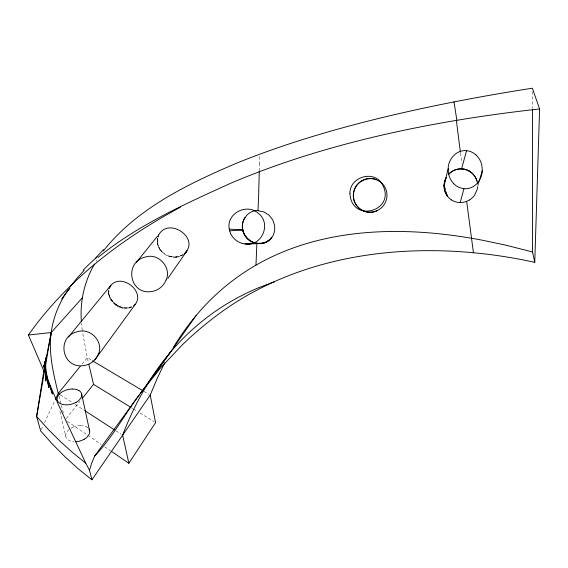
<?xml version="1.0" encoding="UTF-8"?>
<svg xmlns="http://www.w3.org/2000/svg" width="568" height="568" viewBox="0 0 568 568"><rect width="100%" height="100%" fill="white"/><g stroke="black" fill="none" stroke-linecap="round" stroke-linejoin="round"><path stroke-width="0.43" stroke-dasharray="2.84 2.13" d="M157.464 243.232L159.402 248.479L157.521 243.516L157.485 238.347L157.237 240.157L157.357 239.242M157.258 240.995L157.279 239.959L158.018 245.376M259.718 156.498L259.555 163.414M157.229 240.257L157.208 240.924A15.968 14.775 18.8 0 0 157.336 242.877L157.336 243.012A16.081 14.839 20.6 0 0 157.57 244.226L157.691 244.787A16.231 14.967 21.1 0 0 158.28 246.555M109.006 289.794C107.892 297.014 113.174 303.788 119.55 306.571M157.4 238.915L157.308 239.497M41.244 429.699L42.962 426.035M44.474 422.805L55.06 400.191M96.262 261.28L97.135 259.846M66.271 418.488L79.903 401.42M82.048 364.145L87.287 357.705L82.332 331.009M183.542 254.35C175.938 259.647 164.848 256.53 159.814 249.132L162.221 252L158.862 247.385M183.159 254.585L178.906 256.53L182.371 255.067M132.003 306.422C126.707 309.226 119.784 307.593 115.481 304.107M72.91 427.2L71.27 428.031A11.573 7.27 -15.3 0 0 70.858 428.272M131.023 307.146L129.078 307.856M130.448 307.494L129.611 307.735A17.551 13.767 47.5 0 0 131.35 307.103M176.009 257.233L176.811 257.134A15.975 14.867 26.8 0 0 178.508 256.779L178.742 256.736A15.726 14.619 26.5 0 0 181.263 255.792L181.377 255.742A15.691 14.576 26 0 0 182.442 255.153M127.047 308.104L126.678 308.112M121.729 307.394L120.977 307.146M120.565 307.615L121.247 307.828A15.577 13.667 37.6 0 0 123.433 308.381M166.19 255.195L165.465 254.791A16.571 15.045 24.4 0 1 162.711 252.767L162.249 252.355A16.557 15.073 24.2 0 1 160.148 249.884L160.062 249.828M91.001 359.913L87.287 357.705L88.473 362.782M143.988 391.395L148.83 394.27M131.457 407.725L132.77 408.534M133.43 408.939L136.725 410.969M140.04 413.021L154.212 421.754M60.435 394.881L72.285 402.556M75.246 404.473L84.128 410.231M115.971 430.856L121.154 434.215M67.372 421.35L87.138 434.825M87.87 435.322L101.047 444.304M104.711 446.803L110.568 450.793M115.347 304.853L115.183 304.725A15.698 12.936 35.2 0 1 113.934 303.667L112.663 302.375A15.712 13.135 35.1 0 1 111.442 300.948M113.777 302.609L115.716 304.285M110.952 299.087L111.427 299.819A14.214 9.819 38.2 0 0 111.64 300.131L114.203 303.021M112.84 301.622L113.131 301.942A13.817 9.429 38.5 0 0 115.496 304.086M111.427 300.827L110.803 299.89A15.719 13.234 33.7 0 1 109.759 297.746M111.221 299.506L111.647 300.131M58.895 395.995L61.138 404.515M61.358 405.367L63.382 413.035M59.945 411.495L65.774 436.245A12.269 7.718 -15.3 0 0 73.996 441.719M108.978 294.21L108.864 293.613M108.815 294.969L108.715 294.43M460.513 152.998L461.798 163.08M82.225 330.264L81.508 323.405M532.386 91.562L532.472 108.403M176.016 257.29A16.266 15.123 26.7 0 1 173.425 257.332L173.19 257.254A16.302 15.002 24.9 0 1 171.948 257.119L171.863 257.098A16.429 15.095 24.7 0 1 166.161 255.245M160.084 249.778A16.436 15.052 23.1 0 1 158.344 246.633M157.215 240.25A15.599 14.449 17.7 0 1 157.435 238.567M131.371 307.21A14.768 13.121 38.2 0 1 129.369 307.941L128.815 308.119A15.102 13.476 40.4 0 1 126.714 308.438L126.33 308.459A15.379 13.682 39.9 0 1 123.618 308.403M120.466 307.686A15.684 13.454 35.8 0 1 117.661 306.464M117.697 306.4A15.67 13.199 35.2 0 1 116.937 305.967M116.887 305.974A15.712 13.135 35.1 0 1 115.332 304.924M109.809 297.696A15.655 13.341 32.1 0 1 108.921 294.962M108.822 294.345A15.258 13.213 28.1 0 1 108.857 289.794M72.931 427.179A12.269 7.718 -15.3 0 1 80.301 425.517M65.774 436.245A10.898 6.851 -15.3 0 1 65.739 435.748L65.739 435.493A12.986 8.165 -15.2 0 1 66.697 432.298L67.784 430.792A11.573 7.27 -15.3 0 1 68.863 429.713M80.265 425.553A12.155 7.64 -15.3 0 1 86.769 426.987M86.734 427.008A12.631 7.938 -15.3 0 1 87.742 427.732A12.418 7.81 -15.3 0 1 88.111 428.08M259.469 163.229A227.207 11.466 -89 0 1 259.306 170.059M108.68 293.592A17.423 12.957 29.6 0 1 108.786 289.737M109.695 296.915A15.982 11.587 34.8 0 1 108.864 294.196M110.867 299.109A14.853 10.501 37 0 1 109.752 296.943M117.335 305.364A14.03 9.649 38.5 0 1 115.73 304.263M112.769 301.509A14.03 9.649 38.5 0 1 111.584 300.01M118.151 305.832A14.25 9.904 38.6 0 1 117.377 305.378M120.984 307.011A14.853 10.458 38.8 0 1 118.187 305.74M123.895 307.792A16.053 11.807 40.4 0 1 121.744 307.274M126.643 307.991A16.87 12.744 42.3 0 1 124.08 307.785M129.064 307.82A17.48 13.604 45.9 0 1 127.069 308.055M108.729 290.724L108.758 293.315L108.729 290.724M176.989 256.921L173.595 257.041L176.989 256.921M172.104 256.885L168.256 255.849L172.104 256.885"/><path stroke-width="0.85" d="M140.353 393.454L160.716 367.752L182.278 344.89A318.84 295.644 -26.7 0 1 207.81 322.446C298.413 248.77 424.005 237.999 534.758 262.338L532.55 251.951L532.479 109.248M173.261 347.637C189.279 320.977 210.16 297.085 235.287 278.647A225.084 197.131 2.8 0 1 255.955 265.149L256.899 243.26L254.925 242.806M444.119 185.665L448.166 168.604C448.244 159.047 456.594 149.618 466.562 150.683A17.281 16.557 -63 0 1 473.073 152.799L475.821 154.773M534.758 262.338L539.6 108.949L532.365 88.196C478.433 96.61 424.765 106.933 371.799 120.153C325.556 131.783 279.776 145.593 235.585 163.598C187.113 184.38 136.796 208.598 103.376 250.886M258.83 190.692L257.993 210.728L263.808 211.907L269.104 215.229L272.796 219.972L274.678 225.617L274.678 230.764L273.208 235.358L270.311 239.291L266.328 242.06M353.537 193.425L353.75 192.14A16.635 16.28 -51.3 0 1 354.134 190.642L354.311 190.067A16.586 16.245 -50.7 0 1 355.525 187.341L355.674 187.071A16.614 16.28 -50.3 0 1 356.96 185.175L357.123 184.955A16.699 16.38 -50.1 0 1 359.104 182.882L359.253 182.747A16.685 16.38 -50.1 0 1 361.17 181.313L361.972 180.83M94.501 264.148C84.312 281.437 79.783 301.864 81.394 321.843M43.935 374.475L36.629 416.493L40.669 430.927L52.213 443.885L65.05 456.871L77.816 468.444L91.917 479.804L150.215 395.094L157.13 378.536L164.805 362.711M45.149 367.482L51.227 332.529C53.222 317.114 59.448 302.432 68.21 289.666M43.843 370.776L36.629 416.493L48.216 429.337L61.117 442.209L72.846 452.746L85.704 463.119L89.503 470.283L91.917 479.804M45.113 363.769L51.227 332.529L82.339 297.809M89.503 470.283L91.597 463.353L94.664 456.026L169.917 352.834C185.125 334.758 203.032 318.953 222.976 306.28A234.953 202.414 4.6 0 1 258.752 287.671L274.308 281.771M451.503 199.957A16.692 16.486 -59.4 0 0 460.215 202.542L463.957 188.64A16.692 15.989 -62.4 0 1 461.94 188.327L459.015 187.376A17.92 17.161 -62.5 0 1 456.047 185.686L453.74 183.712M466.562 150.683L461.599 168.838L462.544 168.959A16.721 16.5 76.9 0 1 465.994 169.711L466.406 169.839A16.941 16.699 74.1 0 1 469.345 171.238L469.985 171.628A16.955 16.713 74.3 0 1 474.315 175.739L474.429 175.903A17.012 16.827 76.6 0 1 476.921 180.83A15.989 15.876 77.9 0 1 477.468 183.166M477.901 185.303L478.185 184.366M478.469 183.429L478.76 182.484M479.044 181.533L482.282 170.84A20.05 19.213 -62.6 0 1 480.727 177.784L479.08 180.887A16.657 15.954 -62.4 0 1 463.942 188.768M157.932 236.721L158.16 236.118M98.442 354.148C103.987 341.581 90.149 327.239 77.212 331.762C56.232 336.519 61.692 368.128 82.672 365.714A18.545 17.814 9 0 0 98.285 354.098M166.183 280.024C171.848 267.471 158.387 252.568 145.188 257.091C124.3 261.777 129.057 293.869 150.264 291.711A18.545 18.155 11.5 0 0 166.026 279.967M109.659 287.422L110.256 286.144A14.704 12.83 27.7 0 1 110.859 285.171M55.415 399.432L58.22 393.439L80.28 366.31M158.408 235.521C168.057 215.961 201.179 238.397 184.266 253.775M111.3 451.29L128.865 463.268L155.582 422.599L150.215 395.094M167.887 278.398L186.986 250.779A15.599 14.47 24.5 0 1 186.048 252.057M152.991 376.967L196.038 315.602M110.007 286.599A18.006 13.412 26.6 0 1 110.561 285.718C120.984 272.697 145.181 290.752 135.383 304.242L94.821 359.871M139.479 394.654C124.3 414.924 112.322 437.68 94.664 456.026M70.105 286.968L76.524 278.753L84.107 270.375M61.571 298.931L69.921 288.019L68.053 290.354M82.09 398.686L93.542 384.344L88.871 364.464M157.379 236.309L136.334 262.423M68.423 337.044L110.554 285.718A14.761 12.865 27.2 0 0 109.951 286.698A14.846 12.943 25.5 0 0 109.219 288.303A17.998 13.419 27.6 0 1 110.007 286.599M169.917 352.834C149.434 377.209 133.927 405.481 122.631 435.173L128.865 463.268M135.383 304.242L133.679 305.854M95.722 257.915L103.419 249.671M98.079 257.375C137.747 225.106 184.905 204.033 231.197 183.038C277.816 163.243 326.359 148.276 375.604 136.597C429.593 123.824 484.476 115.027 539.6 108.949M469.438 200L466.662 201.37L473.464 252.973M84.277 439.178L81.991 440.292A12.269 7.718 -15.3 0 1 75.338 441.734M255.955 265.157C320.757 227.917 399.318 225.943 471.305 238.226A454.62 366.552 4.8 0 1 482.48 240.236L505.257 245.035L532.55 251.951M180.645 207.043C131.243 233.682 84.795 266.995 48.081 309.787A331.911 312.379 -20.4 0 0 28.393 335.021L58.334 404.501L85.704 463.119M76.105 402.35L73.741 403.45A12.61 7.54 -14.3 0 1 57.134 399.545A11.204 6.695 -14.4 0 1 57.098 399.063L57.098 398.814A13.341 7.973 -14.3 0 1 58.128 395.683L59.257 394.206A11.893 7.107 -14.3 0 1 62.87 391.494L64.567 390.685A12.61 7.54 -14.3 0 1 72.171 389.009M256.899 243.239L255.238 243.083M466.463 201.448L463.389 202.286A17.246 17.097 -68.1 0 1 460.215 202.556M264.106 242.934L263.516 243.104M368.355 178.742L369.136 178.672A17.09 16.82 -51.7 0 1 375.036 179.318L376.158 179.694A16.948 16.749 -29.6 0 1 377.223 210.6M28.4 335.021L51.227 332.529C48.287 353.111 53.47 373.566 58.22 393.439L59.697 394.398M242.273 243.416L244.474 243.878A4.288 4.26 -19.7 0 0 244.886 243.921L246.753 244.048A6.127 6.085 -21.6 0 0 247.336 244.062C262.949 244.879 270.95 222.926 258.525 213.518C247.506 202.811 226.405 213.057 229.188 228.563A6.106 6.078 -11 0 0 229.287 229.138L229.664 230.835L242.735 229.983L242.856 230.494M246.753 244.048L258.113 243.58M244.886 243.921L256.58 243.381A15.655 15.087 13.2 0 0 265.341 242.493M229.287 229.138L242.721 229.919L242.415 229.039M464.972 169.307L465.391 169.42M254.599 242.706C248.564 240.917 243.707 235.621 242.579 229.408A18.112 16.721 10.1 0 1 245.064 217.544A15.684 14.775 18.5 0 1 257.978 210.43M468.557 170.656L469.253 171.039M92.499 360.801L141.929 390.166M93.542 384.344L130.803 407.32M84.873 410.707L114.487 429.898M230.537 233.341L229.749 231.197A4.359 4.331 -9.9 0 1 229.664 230.835M49.437 384.387L52.398 394.071L43.53 365.125L45.312 372.622M444.133 185.303L445.56 190.039M446.171 192.069L447.399 196.123A16.465 16.273 -63.3 0 0 451.517 199.936M46.1 375.952L48.869 387.61L47.854 381.497M78.767 390.45A12.979 7.76 -14.3 0 1 79.79 391.153A12.759 7.625 -14.3 0 1 81.685 394.242L89.623 430.906A10.962 6.894 -15.2 0 1 89.68 431.41A12.823 8.058 -15.3 0 1 88.771 434.882L87.259 436.891A11.474 7.214 -15.3 0 1 84.277 439.178M47.556 379.751L44.496 361.418L44.836 366.537M454.002 101.921L456.878 120.317M456.352 120.309L460.407 152.16M45.355 374.22L45.816 381.043L45.774 375.853M45.653 357.691L45.752 372.395M83.233 270.098A205.829 127.764 -11.9 0 1 97.163 256.977M448.5 174.497A17.047 16.706 -73.3 0 1 476.893 180.837M447.399 196.123A17.047 16.706 -73.3 0 1 446.136 177.898M447.47 196.066A16.955 16.735 81.3 0 1 446.1 177.677M448.386 174.426A16.955 16.735 81.3 0 1 462.537 169.008M453.733 183.72A20.625 19.745 -62.7 0 1 448.258 168.604M469.431 199.993A17.402 17.374 56 0 0 474.621 195.122L477.212 189.329A16.252 16.181 75.3 0 0 477.624 186.616M475.842 154.752A20.427 19.575 -62.7 0 1 482.161 170.833M377.258 210.671A16.671 16.394 -43.5 0 1 375.398 211.41M377.237 210.629A16.976 16.791 -52 0 1 353.296 196.088A16.976 16.791 -52 0 1 376.222 179.523M375.299 211.452A16.671 16.38 -42.9 0 1 372.587 212.091L371.38 212.219A16.905 16.586 -41.9 0 1 365.338 211.573L365.224 211.544A17.047 16.728 -42 0 1 362.242 210.302L361.518 209.89A17.374 17.047 -42 0 1 357.535 206.546L357.315 206.298A17.374 17.04 -44.5 0 1 355.021 202.712A17.217 16.891 -46.5 0 1 354.567 201.654L354.375 201.15A17.154 16.82 -47.5 0 1 353.559 197.827L353.523 197.494A16.983 16.642 -49.4 0 1 353.523 193.425M361.972 180.837A16.799 16.5 -50.2 0 1 368.355 178.75M242.799 229.898A17.253 16.55 8.4 0 1 245 217.501M271.752 237.481A16.316 15.166 16.7 0 1 256.913 243.161M271.902 237.58A15.84 15.371 16.9 0 1 265.384 242.6M266.356 242.124A15.734 15.237 14.9 0 1 264.134 243.012M263.453 243.033A15.528 14.945 10.8 0 1 258.12 243.487M256.537 243.516A17.303 16.564 10.2 0 1 242.848 229.969M255.188 243.267A17.253 16.607 12.7 0 1 244.07 233.846A18.162 17.352 13.2 0 1 242.877 230.487M242.28 243.388A18.14 18.062 -25.1 0 1 230.516 233.349M186.013 252.1A15.641 14.519 25.2 0 1 184.38 253.761M158.025 236.458A15.556 14.392 20.4 0 1 158.685 234.96M72.136 389.045A12.489 7.462 -14.3 0 1 78.796 390.429M81.693 394.242A11.261 6.738 -14.2 0 1 81.735 394.739A13.171 7.874 -14.3 0 1 80.763 398.14L79.193 400.106A11.786 7.05 -14.3 0 1 76.105 402.35M88.906 429.06A12.418 7.81 -15.3 0 1 89.623 430.906M259.285 170.819A227.207 11.466 -89 0 1 258.752 190.308M349.959 193.489C351.422 223.92 396.67 210.934 382.512 184.678C374.404 169.25 349.391 176.882 349.959 193.489"/></g></svg>
